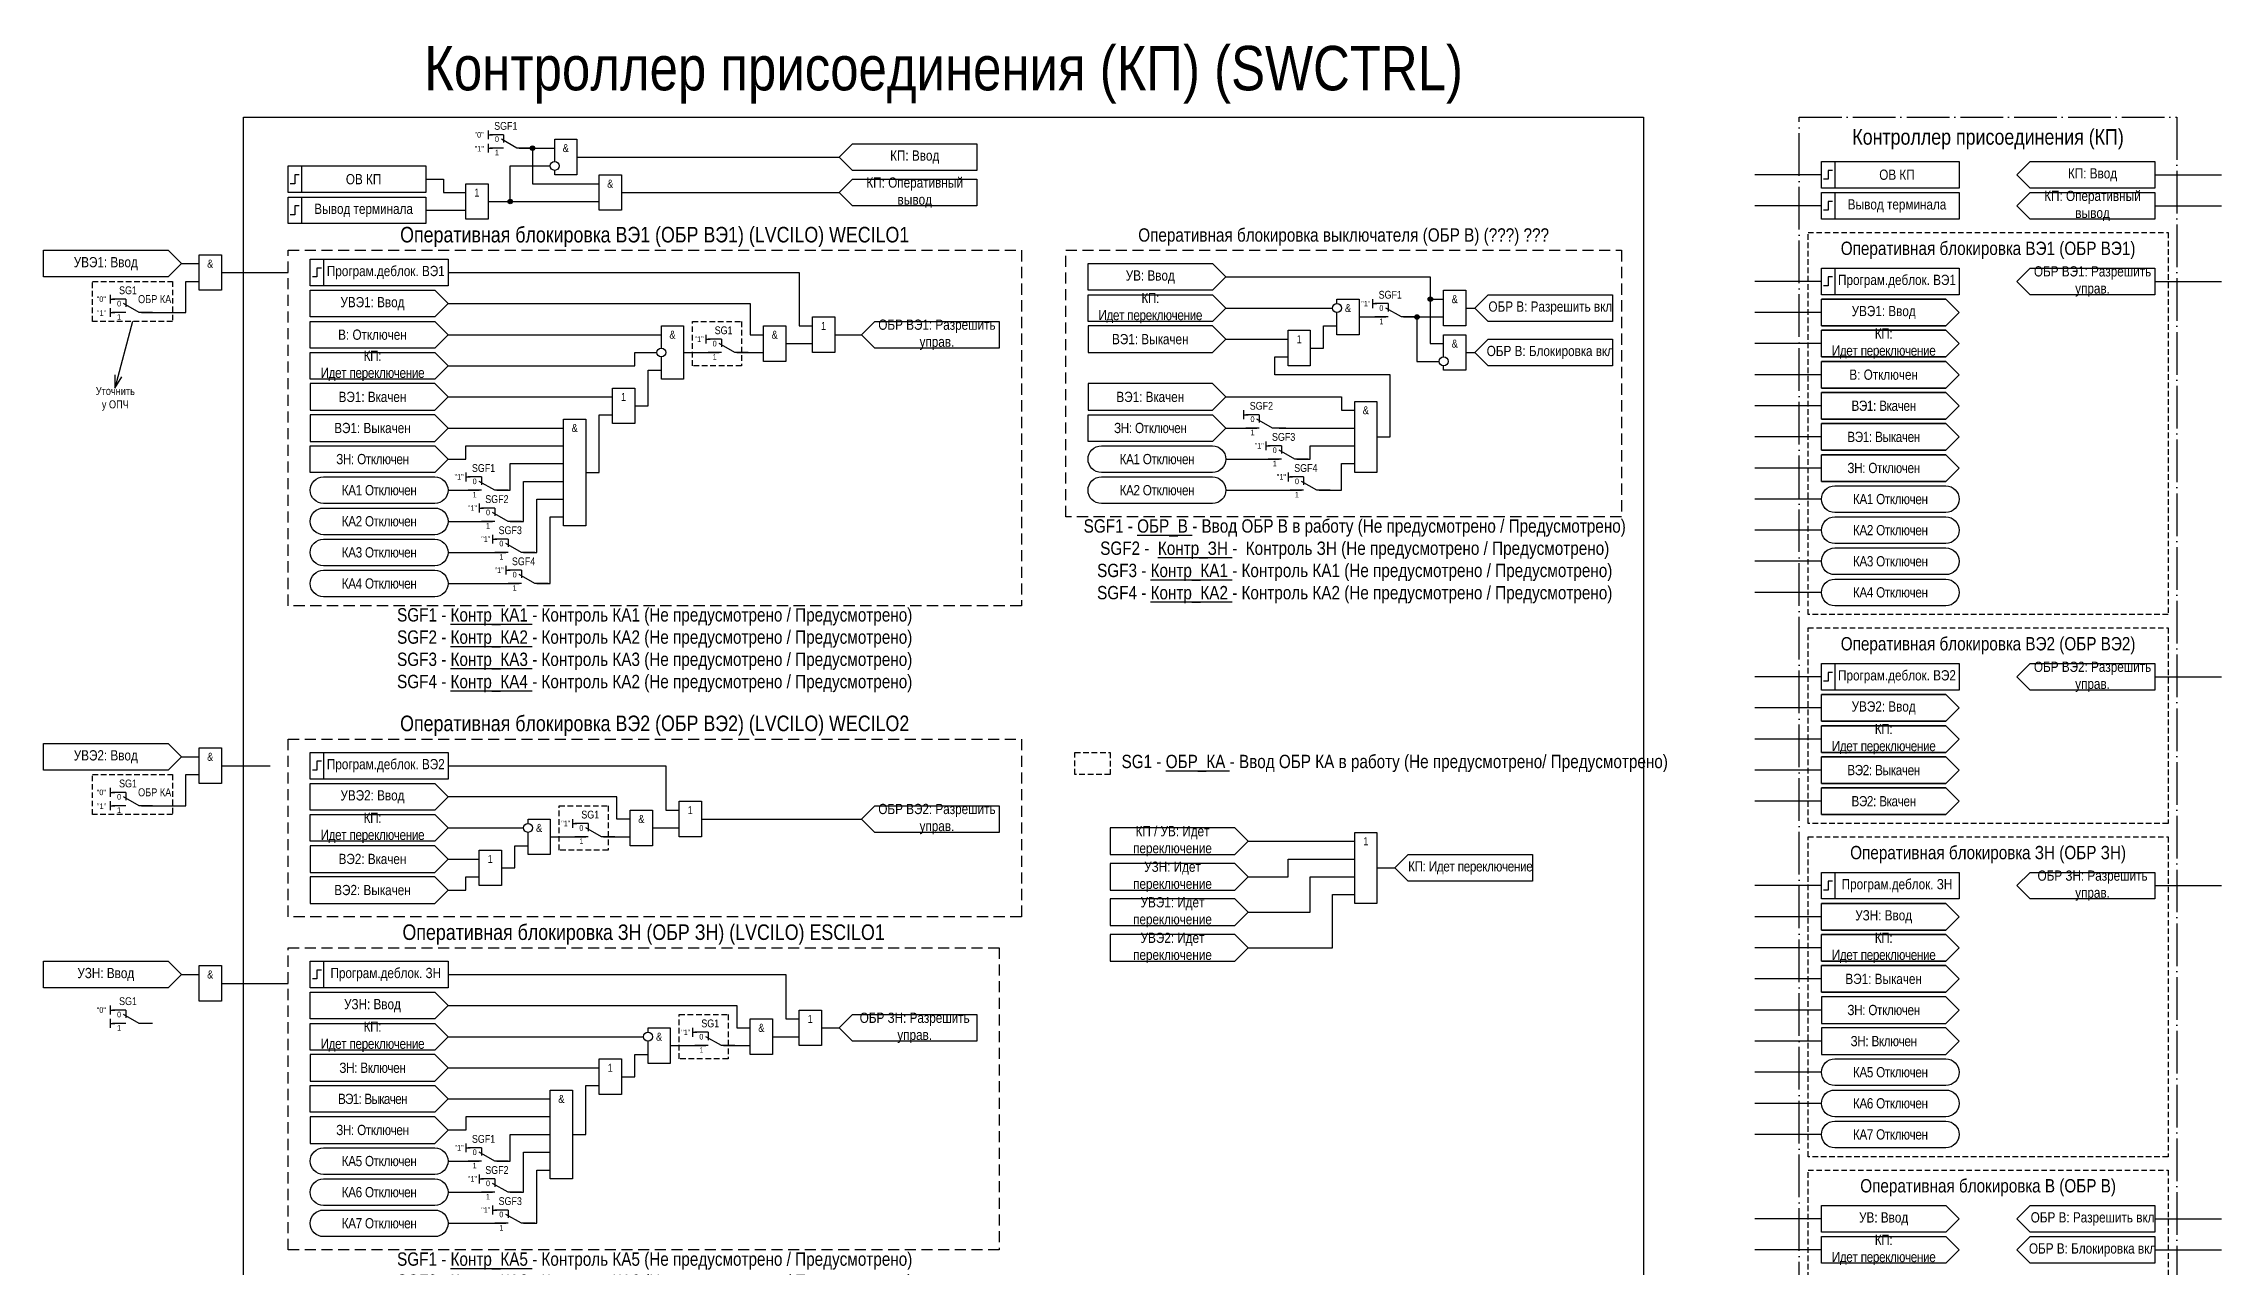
# Model space of a CAD drawing. Header units: millimetres. Extents: x -45 to 445, y 0 to 897.
# Drawn here: x -45 to 445, y 621.3 to 896.5 of the extents above; entities that cross this region are included whole.
import ezdxf
from ezdxf.enums import TextEntityAlignment as Align

# ---------------------------------------------------------------- set-up
doc = ezdxf.new("R2010")
doc.units = ezdxf.units.MM
for name, pattern in [('ACAD_ISO04W100', [30, 24, -3, 0, -3]), ('штриховая', [19.05, 12.7, -6.35]), ('штриховая2', [0.375, 0.25, -0.125])]:
    doc.linetypes.add(name, pattern=pattern)
doc.layers.add('TEXT', color=7, linetype='Continuous', lineweight=25)
doc.layers.add('Основная', color=7, linetype='Continuous')
doc.styles.add('2.5_Gost_RD', font='ARIALN.TTF', dxfattribs={"height": 2.5})
doc.styles.add('3.5_Gost_RD', font='ARIALN.TTF', dxfattribs={"height": 3.5})
doc.styles.add('Вывод', font='ARIALN.TTF', dxfattribs={"height": 2.5})
doc.styles.add('Компонент', font='ARIALN.TTF', dxfattribs={"height": 3.5})

# ---------------------------------------------------------------- blocks, each defined once
blk = doc.blocks.new('*U958')
at = {"layer": 'Основная', "color": 0}
blk.add_line((0, 0), (7, 4), dxfattribs=at)
at = {"layer": 'Основная', "ltscale": 0.35}
blk.add_line((6, 6), (6, 2.5), dxfattribs=at)
blk = doc.blocks.new('*U992')
at = {"layer": 'Основная', "color": 0}
for p, q in [((-3, 6), (-9, 6)), ((-3, 0), (-9, 0)), ((9, 0), (3, 0))]:
    blk.add_line(p, q, dxfattribs=at)
at = {"layer": 'Основная', "ltscale": 0.25, "xscale": -1}
blk.add_blockref('*U958', (3, 0), dxfattribs=at)
at = {"layer": 'Основная'}
for tag, height, style, p in [('ОУ', 3.5, 'Компонент', (-2, 10)), ('В1', 2.5, 'Вывод', (-6, 4)), ('В2', 2.5, 'Вывод', (-6, -2)), ('В3', 2.5, 'Вывод', (-6, -8))]:
    blk.add_attdef(tag, text='', height=height, dxfattribs=dict(at, style=style)).set_placement(p, align=Align.MIDDLE_CENTER)
blk = doc.blocks.new('*U985')
at = {"layer": 'Основная', "color": 0}
for p, q in [((-3, 6), (-9, 6)), ((-3, 0), (-9, 0)), ((9, 0), (3, 0))]:
    blk.add_line(p, q, dxfattribs=at)
at = {"layer": 'Основная', "ltscale": 0.25, "xscale": -1}
blk.add_blockref('*U958', (3, 0), dxfattribs=at)
at = {"layer": 'Основная'}
for tag, height, style, p in [('ОУ', 3.5, 'Компонент', (-2, 10)), ('В1', 2.5, 'Вывод', (-14, 6)), ('В2', 2.5, 'Вывод', (-6, 4)), ('В3', 2.5, 'Вывод', (-6, -2))]:
    blk.add_attdef(tag, text='', height=height, dxfattribs=dict(at, style=style)).set_placement(p, align=Align.MIDDLE_CENTER)
blk = doc.blocks.new('Точка')
at = {"ltscale": 100}
h = blk.add_hatch(color=256, dxfattribs=at)
h.dxf.hatch_style = 1
edge = h.paths.add_edge_path()
edge.add_arc((0, 0), 0.5, 0, 360)
blk.add_circle((0, 0), 0.5, dxfattribs=at)

msp = doc.modelspace()

# ---------------------------------------------------------------- linework, layer by layer
at = {"ltscale": 100}
for p, q in [((55, 877), (55, 875)), ((55, 876), (56, 876)), ((55, 874), (55, 872)), ((55, 873), (56, 873)), ((50, 863), (50, 863)), ((355, 867), (340, 867)), ((430, 867), (445, 867)), ((355, 860), (340, 860)), ((430, 860), (445, 860)), ((355, 843), (340, 843)), ((430, 843), (445, 843)), ((254, 839), (254, 837)), ((254, 838), (255, 838)), ((-25, 834), (-29, 819)), ((355, 836), (340, 836)), ((104, 831), (104, 829)), ((104, 830), (105, 830)), ((355, 829), (340, 829)), ((355, 822), (340, 822)), ((225, 814), (225, 812)), ((355, 815), (340, 815)), ((46, 810), (72, 810)), ((225, 813), (226, 813)), ((230, 807), (230, 805)), ((230, 806), (231, 806)), ((355, 808), (340, 808)), ((50, 800), (50, 798)), ((50, 799), (51, 799)), ((235, 800), (235, 798)), ((235, 799), (236, 799)), ((355, 801), (340, 801)), ((355, 794), (340, 794)), ((53, 793), (53, 791)), ((53, 792), (54, 792)), ((56, 786), (56, 784)), ((56, 785), (57, 785)), ((355, 787), (340, 787)), ((355, 780), (340, 780)), ((59, 779), (59, 777)), ((59, 778), (60, 778)), ((355, 773), (340, 773)), ((355, 754), (340, 754)), ((430, 754), (445, 754)), ((355, 747), (340, 747)), ((355, 740), (340, 740)), ((355, 733), (340, 733)), ((355, 726), (340, 726)), ((74, 722), (74, 720)), ((74, 721), (75, 721)), ((69, 718), (74, 718)), ((81, 718), (87, 718)), ((355, 707), (340, 707)), ((430, 707), (445, 707)), ((355, 700), (340, 700)), ((355, 693), (340, 693)), ((355, 686), (340, 686)), ((355, 679), (340, 679)), ((101, 675), (101, 673)), ((101, 674), (102, 674)), ((355, 672), (340, 672)), ((96, 671), (101, 671)), ((108, 671), (114, 671)), ((46, 666), (80, 666)), ((355, 665), (340, 665)), ((355, 658), (340, 658)), ((50, 649), (50, 647)), ((50, 648), (51, 648)), ((355, 651), (340, 651)), ((53, 642), (53, 640)), ((53, 641), (54, 641)), ((56, 635), (56, 633)), ((56, 634), (57, 634)), ((355, 632), (340, 632)), ((430, 632), (445, 632)), ((355, 625), (340, 625)), ((430, 625), (445, 625))]:
    msp.add_line(p, q, dxfattribs=at)
at = {"color": 6, "ltscale": 100}
for p, q in [((-30, 840), (-30, 838)), ((-30, 839), (-29, 839)), ((-30, 837), (-30, 835)), ((-30, 836), (-29, 836)), ((-30, 729), (-30, 727)), ((-30, 728), (-29, 728)), ((-30, 726), (-30, 724)), ((-30, 725), (-29, 725)), ((-30, 680), (-30, 678)), ((-30, 679), (-29, 679)), ((-30, 677), (-30, 675)), ((-30, 676), (-29, 676))]:
    msp.add_line(p, q, dxfattribs=at)
at = {"color": 3, "ltscale": 100}
msp.add_lwpolyline([(0, 880), (315, 880), (315, 0), (0, 0)], close=True, dxfattribs=at)
at = {"color": 251, "linetype": 'ACAD_ISO04W100', "lineweight": 30, "ltscale": 0.4, "true_color": 0x58595b}
msp.add_lwpolyline([(350, 880), (435, 880), (435, 165), (350, 165)], close=True, dxfattribs=at)
at = {"ltscale": 100}
for points in [[(62, 873), (70, 873)], [(62, 873), (65, 873), (65, 865), (80, 865)], [(70, 870), (70, 875), (75, 875), (75, 867), (70, 867), (70, 868)], [(134, 871), (137, 874), (165, 874), (165, 868), (137, 868), (134, 871)], [(55, 861), (60, 861), (60, 869), (69, 869)], [(75, 871), (134, 871)], [(399, 867), (402, 870), (430, 870), (430, 864), (402, 864), (399, 867)], [(41, 866), (45, 866), (45, 863), (50, 863)], [(85, 863), (134, 863)], [(134, 863), (137, 866), (165, 866), (165, 860), (137, 860), (134, 863)], [(399, 860), (402, 863), (430, 863), (430, 857), (402, 857), (399, 860)], [(41, 859), (50, 859)], [(55, 861), (80, 861)], [(46, 845), (125, 845), (125, 833), (128, 833)], [(190, 847), (218, 847), (221, 844), (218, 841), (190, 841), (190, 847)], [(221, 844), (267, 844), (267, 829), (270, 829)], [(221, 844), (267, 844), (267, 839), (270, 839)], [(399, 843), (402, 846), (430, 846), (430, 840), (402, 840), (399, 843)], [(15, 841), (43, 841), (46, 838), (43, 835), (15, 835), (15, 841)], [(46, 838), (114, 838), (114, 831), (117, 831)], [(190, 840), (218, 840), (221, 837), (218, 834), (190, 834), (190, 840)], [(246, 838), (246, 839), (251, 839), (251, 831), (246, 831), (246, 836)], [(308, 834), (280, 834), (277, 837), (280, 840), (308, 840), (308, 834), (280, 834), (277, 837), (280, 840), (308, 840)], [(15, 834), (43, 834), (46, 831), (43, 828), (15, 828), (15, 834)], [(170, 828), (142, 828), (139, 831), (142, 834), (170, 834), (170, 828), (142, 828), (139, 831), (142, 834), (170, 834)], [(221, 837), (245, 837)], [(251, 835), (257, 835)], [(261, 835), (264, 835), (264, 825), (269, 825)], [(261, 835), (270, 835)], [(275, 837), (277, 837)], [(46, 831), (94, 831)], [(94, 828), (94, 833), (99, 833), (99, 821), (94, 821), (94, 826)], [(122, 829), (128, 829)], [(133, 831), (139, 831)], [(221, 830), (235, 830)], [(240, 828), (243, 828), (243, 833), (246, 833)], [(270, 826), (270, 831), (275, 831), (275, 823), (270, 823), (270, 824)], [(308, 824), (280, 824), (277, 827), (280, 830), (308, 830), (308, 824), (280, 824), (277, 827), (280, 830), (308, 830)], [(15, 827), (43, 827), (46, 824), (43, 821), (15, 821), (15, 827)], [(46, 824), (88, 824), (88, 827), (93, 827)], [(99, 827), (107, 827)], [(111, 827), (117, 827)], [(255, 808), (258, 808), (258, 822), (232, 822), (232, 826), (235, 826)], [(275, 827), (277, 827)], [(-29, 822), (-29, 819), (-27.36, 821.56)], [(88, 815), (91, 815), (91, 823), (94, 823)], [(46, 817), (83, 817)], [(221, 817), (247, 817), (247, 814), (250, 814)], [(77, 800), (80, 800), (80, 813), (83, 813)], [(190, 813), (218, 813), (221, 810), (218, 807), (190, 807), (190, 813)], [(221, 810), (228, 810)], [(233, 810), (250, 810)], [(15, 806), (43, 806), (46, 803), (43, 800), (15, 800), (15, 806)], [(46, 803), (50, 803), (50, 806), (72, 806)], [(237, 803), (240, 803), (240, 806), (250, 806)], [(57, 796), (60, 796), (60, 802), (72, 802)], [(221, 803), (233, 803)], [(242, 796), (247, 796), (247, 802), (250, 802)], [(46, 796), (53, 796)], [(60, 789), (63, 789), (63, 798), (72, 798)], [(63, 782), (66, 782), (66, 794), (72, 794)], [(221, 796), (238, 796)], [(46, 789), (56, 789)], [(66, 775), (69, 775), (69, 790), (72, 790)], [(46, 782), (59, 782)], [(46, 775), (62, 775)], [(399, 754), (402, 757), (430, 757), (430, 751), (402, 751), (399, 754)], [(46, 734), (95, 734), (95, 724), (98, 724)], [(15, 730), (43, 730), (46, 727), (43, 724), (15, 724), (15, 730)], [(87, 722), (84, 722), (84, 727), (46, 727)], [(15, 723), (43, 723), (46, 720), (43, 717), (15, 717), (15, 723)], [(64, 721), (64, 722), (69, 722), (69, 714), (64, 714), (64, 719)], [(103, 722), (139, 722)], [(170, 719), (142, 719), (139, 722), (142, 725), (170, 725), (170, 719), (142, 719), (139, 722), (142, 725), (170, 725)], [(46, 720), (63, 720)], [(58, 711), (61, 711), (61, 716), (64, 716)], [(70, 718), (77, 718)], [(92, 720), (98, 720)], [(226, 717), (250, 717)], [(46, 713), (53, 713)], [(226, 709), (235, 709), (235, 713), (250, 713)], [(255, 711), (259, 711)], [(290, 708), (262, 708), (259, 711), (262, 714), (290, 714), (290, 708), (262, 708), (259, 711), (262, 714), (290, 714)], [(46, 706), (50, 706), (50, 709), (53, 709)], [(226, 701), (240, 701), (240, 709), (250, 709)], [(399, 707), (402, 710), (430, 710), (430, 704), (402, 704), (399, 707)], [(226, 693), (245, 693), (245, 705), (250, 705)], [(46, 687), (122, 687), (122, 677), (125, 677)], [(15, 683), (43, 683), (46, 680), (43, 677), (15, 677), (15, 683)], [(46, 680), (111, 680), (111, 675), (114, 675)], [(165, 672), (137, 672), (134, 675), (137, 678), (165, 678), (165, 672), (137, 672), (134, 675), (137, 678), (165, 678)], [(15, 676), (43, 676), (46, 673), (43, 670), (15, 670), (15, 676)], [(46, 673), (50, 673), (50, 673), (90, 673)], [(91, 674), (91, 675), (96, 675), (96, 667), (91, 667), (91, 672)], [(119, 673), (125, 673)], [(130, 675), (134, 675)], [(85, 664), (88, 664), (88, 669), (91, 669)], [(97, 671), (104, 671)], [(15, 662), (43, 662), (46, 659), (43, 656), (15, 656), (15, 662)], [(74, 651), (77, 651), (77, 662), (80, 662)], [(46, 659), (60, 659), (60, 659), (69, 659)], [(69, 655), (50, 655), (50, 652), (46, 652)], [(57, 645), (60, 645), (60, 651), (69, 651)], [(60, 638), (63, 638), (63, 647), (69, 647)], [(46, 645), (53, 645)], [(63, 631), (66, 631), (66, 643), (69, 643)], [(46, 638), (56, 638)], [(355, 635), (383, 635), (386, 632), (383, 629), (355, 629), (355, 635)], [(399, 632), (402, 635), (430, 635), (430, 629), (402, 629), (399, 632)], [(46, 631), (59, 631)], [(355, 628), (383, 628), (386, 625), (383, 622), (355, 622), (355, 628)], [(399, 625), (402, 628), (430, 628), (430, 622), (402, 622), (399, 625)]]:
    msp.add_lwpolyline(points, dxfattribs=at)
for points in [[(10, 869), (41, 869), (41, 863), (10, 863)], [(10, 869), (13, 869), (13, 863), (10, 863)], [(355, 870), (386, 870), (386, 864), (355, 864)], [(355, 870), (358, 870), (358, 864), (355, 864)], [(50, 865), (55, 865), (55, 857), (50, 857)], [(80, 867), (85, 867), (85, 859), (80, 859)], [(355, 863), (386, 863), (386, 857), (355, 857)], [(355, 863), (358, 863), (358, 857), (355, 857)], [(10, 862), (41, 862), (41, 856), (10, 856)], [(10, 862), (13, 862), (13, 856), (10, 856)], [(15, 848), (46, 848), (46, 842), (15, 842)], [(15, 848), (18, 848), (18, 842), (15, 842)], [(355, 846), (386, 846), (386, 840), (355, 840)], [(355, 846), (358, 846), (358, 840), (355, 840)], [(270, 841), (275, 841), (275, 833), (270, 833)], [(128, 835), (133, 835), (133, 827), (128, 827)], [(117, 833), (122, 833), (122, 825), (117, 825)], [(190, 833), (190, 827), (218, 827), (221, 830), (218, 833)], [(235, 832), (240, 832), (240, 824), (235, 824)], [(15, 820), (15, 814), (43, 814), (46, 817), (43, 820)], [(83, 819), (88, 819), (88, 811), (83, 811)], [(190, 820), (190, 814), (218, 814), (221, 817), (218, 820)], [(250, 816), (255, 816), (255, 800), (250, 800)], [(15, 813), (15, 807), (43, 807), (46, 810), (43, 813)], [(72, 812), (77, 812), (77, 788), (72, 788)], [(355, 757), (386, 757), (386, 751), (355, 751)], [(355, 757), (358, 757), (358, 751), (355, 751)], [(15, 737), (46, 737), (46, 731), (15, 731)], [(15, 737), (18, 737), (18, 731), (15, 731)], [(98, 726), (103, 726), (103, 718), (98, 718)], [(87, 724), (92, 724), (92, 716), (87, 716)], [(15, 716), (15, 710), (43, 710), (46, 713), (43, 716)], [(195, 720), (195, 714), (223, 714), (226, 717), (223, 720)], [(250, 719), (255, 719), (255, 703), (250, 703)], [(53, 715), (58, 715), (58, 707), (53, 707)], [(195, 712), (195, 706), (223, 706), (226, 709), (223, 712)], [(15, 709), (15, 703), (43, 703), (46, 706), (43, 709)], [(355, 710), (386, 710), (386, 704), (355, 704)], [(355, 710), (358, 710), (358, 704), (355, 704)], [(195, 704), (195, 698), (223, 698), (226, 701), (223, 704)], [(195, 696), (195, 690), (223, 690), (226, 693), (223, 696)], [(15, 690), (46, 690), (46, 684), (15, 684)], [(15, 690), (18, 690), (18, 684), (15, 684)], [(355, 682), (355, 676), (383, 676), (386, 679), (383, 682)], [(114, 677), (119, 677), (119, 669), (114, 669)], [(125, 679), (130, 679), (130, 671), (125, 671)], [(355, 675), (355, 669), (383, 669), (386, 672), (383, 675)], [(15, 669), (15, 663), (43, 663), (46, 666), (43, 669)], [(80, 668), (85, 668), (85, 660), (80, 660)], [(69, 661), (74, 661), (74, 641), (69, 641)], [(15, 655), (15, 649), (43, 649), (46, 652), (43, 655)]]:
    msp.add_lwpolyline(points, close=True, dxfattribs=at)
at = {"lineweight": 30, "ltscale": 100}
for points in [[(357.5, 868), (356.5, 868), (356.5, 866), (355.5, 866)], [(12.5, 867), (11.5, 867), (11.5, 865), (10.5, 865)], [(12.5, 860), (11.5, 860), (11.5, 858), (10.5, 858)], [(357.5, 861), (356.5, 861), (356.5, 859), (355.5, 859)], [(17.5, 846), (16.5, 846), (16.5, 844), (15.5, 844)], [(357.5, 844), (356.5, 844), (356.5, 842), (355.5, 842)], [(357.5, 755), (356.5, 755), (356.5, 753), (355.5, 753)], [(17.5, 735), (16.5, 735), (16.5, 733), (15.5, 733)], [(357.5, 708), (356.5, 708), (356.5, 706), (355.5, 706)], [(17.5, 688), (16.5, 688), (16.5, 686), (15.5, 686)]]:
    msp.add_lwpolyline(points, dxfattribs=at)
at = {"linetype": 'штриховая2', "ltscale": 5}
for points in [[(352, 854), (433, 854), (433, 768), (352, 768)], [(352, 765), (433, 765), (433, 721), (352, 721)], [(352, 718), (433, 718), (433, 646), (352, 646)], [(352, 643), (433, 643), (433, 585), (352, 585)]]:
    msp.add_lwpolyline(points, close=True, dxfattribs=at)
at = {"color": 6, "ltscale": 100}
for points in [[(-45, 850), (-17, 850), (-14, 847), (-17, 844), (-45, 844), (-45, 850)], [(-23, 836), (-13, 836), (-13, 843), (-10, 843)], [(-14, 847), (-10, 847)], [(-5, 845), (10, 845)], [(-45, 739), (-17, 739), (-14, 736), (-17, 733), (-45, 733), (-45, 739)], [(-14, 736), (-10, 736)], [(-23, 725), (-13, 725), (-13, 732), (-10, 732)], [(-5, 734), (6, 734)], [(-45, 690), (-17, 690), (-14, 687), (-17, 684), (-45, 684), (-45, 690)], [(-14, 687), (-10, 687)], [(-5, 685), (10, 685)]]:
    msp.add_lwpolyline(points, dxfattribs=at)
for points in [[(-10, 849), (-5, 849), (-5, 841), (-10, 841)], [(-10, 738), (-5, 738), (-5, 730), (-10, 730)], [(-10, 689), (-5, 689), (-5, 681), (-10, 681)]]:
    msp.add_lwpolyline(points, close=True, dxfattribs=at)
at = {"linetype": 'штриховая2', "ltscale": 10}
for points in [[(10, 850), (175, 850), (175, 770), (10, 770)], [(185, 850), (310, 850), (310, 790), (185, 790)], [(10, 740), (175, 740), (175, 700), (10, 700)], [(10, 693), (170, 693), (170, 625), (10, 625)]]:
    msp.add_lwpolyline(points, close=True, dxfattribs=at)
at = {"color": 2, "linetype": 'штриховая2', "ltscale": 5}
for points in [[(-34, 843), (-16, 843), (-16, 834), (-34, 834)], [(-34, 732), (-16, 732), (-16, 723), (-34, 723)]]:
    msp.add_lwpolyline(points, close=True, dxfattribs=at)
at = {"linetype": 'штриховая', "ltscale": 0.1}
for points in [[(101, 834), (112, 834), (112, 824), (101, 824)], [(187, 737), (195, 737), (195, 732), (187, 732)], [(71, 725), (82, 725), (82, 715), (71, 715)], [(98, 678), (109, 678), (109, 668), (98, 668)]]:
    msp.add_lwpolyline(points, close=True, dxfattribs=at)
at = {"ltscale": 100}
for points in [[(193, 800, -1), (193, 806), (218, 806, -1), (218, 800)], [(18, 793, -1), (18, 799), (43, 799, -1), (43, 793)], [(193, 793, -1), (193, 799), (218, 799, -1), (218, 793)], [(358, 791, -1), (358, 797), (383, 797, -1), (383, 791)], [(18, 786, -1), (18, 792), (43, 792, -1), (43, 786)], [(358, 784, -1), (358, 790), (383, 790, -1), (383, 784)], [(18, 779, -1), (18, 785), (43, 785, -1), (43, 779)], [(358, 777, -1), (358, 783), (383, 783, -1), (383, 777)], [(18, 772, -1), (18, 778), (43, 778, -1), (43, 772)], [(358, 770, -1), (358, 776), (383, 776, -1), (383, 770)], [(358, 662, -1), (358, 668), (383, 668, -1), (383, 662)], [(358, 655, -1), (358, 661), (383, 661, -1), (383, 655)], [(358, 648, -1), (358, 654), (383, 654, -1), (383, 648)], [(18, 642, -1), (18, 648), (43, 648, -1), (43, 642)], [(18, 635, -1), (18, 641), (43, 641, -1), (43, 635)], [(18, 628, -1), (18, 634), (43, 634, -1), (43, 628)]]:
    msp.add_lwpolyline(points, format="xyb", close=True, dxfattribs=at)
msp.add_circle((70, 869), 1)
for centre in [(246, 837), (94, 827), (270, 825), (64, 720), (91, 673)]:
    msp.add_circle(centre, 1, dxfattribs=at)
at = {"layer": 'TEXT', "ltscale": 100}
for points in [[(355, 833), (383, 833), (386, 836), (383, 839), (355, 839), (383, 839), (386, 836), (383, 833), (355, 833), (355, 839)], [(355, 826), (383, 826), (386, 829), (383, 832), (355, 832), (383, 832), (386, 829), (383, 826), (355, 826), (355, 832)], [(355, 819), (383, 819), (386, 822), (383, 825), (355, 825), (383, 825), (386, 822), (383, 819), (355, 819), (355, 825)], [(355, 812), (383, 812), (386, 815), (383, 818), (355, 818), (383, 818), (386, 815), (383, 812), (355, 812), (355, 818)], [(355, 805), (383, 805), (386, 808), (383, 811), (355, 811), (383, 811), (386, 808), (383, 805), (355, 805), (355, 811)], [(355, 798), (383, 798), (386, 801), (383, 804), (355, 804), (383, 804), (386, 801), (383, 798), (355, 798), (355, 804)], [(355, 744), (383, 744), (386, 747), (383, 750), (355, 750), (383, 750), (386, 747), (383, 744), (355, 744), (355, 750)], [(355, 737), (383, 737), (386, 740), (383, 743), (355, 743), (383, 743), (386, 740), (383, 737), (355, 737), (355, 743)], [(355, 730), (383, 730), (386, 733), (383, 736), (355, 736), (383, 736), (386, 733), (383, 730), (355, 730), (355, 736)], [(355, 723), (383, 723), (386, 726), (383, 729), (355, 729), (383, 729), (386, 726), (383, 723), (355, 723), (355, 729)], [(355, 697), (383, 697), (386, 700), (383, 703), (355, 703), (383, 703), (386, 700), (383, 697), (355, 697), (355, 703)], [(355, 690), (383, 690), (386, 693), (383, 696), (355, 696), (383, 696), (386, 693), (383, 690), (355, 690), (355, 696)], [(355, 683), (383, 683), (386, 686), (383, 689), (355, 689), (383, 689), (386, 686), (383, 683), (355, 683), (355, 689)]]:
    msp.add_lwpolyline(points, dxfattribs=at)

# ---------------------------------------------------------------- block references
at = {"ltscale": 100}
for p in [(65, 873), (60, 861), (267, 839), (264, 835)]:
    msp.add_blockref('Точка', p, dxfattribs=at)
at = {"layer": 'Основная', "ltscale": 0.25, "xscale": 0.5, "yscale": 0.5, "zscale": 0.5}
msp.add_blockref('*U985', (60, 873), dxfattribs=at).add_auto_attribs({'ОУ': 'SGF1', 'В1': '"0"', 'В2': '0', 'В3': '1'})
at = {"layer": 'Основная', "color": 6, "ltscale": 0.25, "xscale": 0.5, "yscale": 0.5, "zscale": 0.5}
for p in [(-25, 836), (-25, 725), (-25, 676)]:
    msp.add_blockref('*U985', p, dxfattribs=at).add_auto_attribs({'ОУ': 'SG1', 'В1': '"0"', 'В2': '0', 'В3': '1'})
at = {"layer": 'Основная', "ltscale": 0.25}
ref = msp.add_blockref('*U992', (259, 835), dxfattribs=dict(at, xscale=0.5, yscale=0.5, zscale=0.5))
ref.add_attrib('ОУ', 'SGF1', dxfattribs={"height": 1.75, "style": 'Компонент'}).set_placement((258, 840), align=Align.MIDDLE_CENTER)
ref.add_attrib('В1', '0', dxfattribs={"height": 1.25, "style": 'Вывод'}).set_placement((256, 837), align=Align.MIDDLE_CENTER)
ref.add_attrib('В2', '1', dxfattribs={"height": 1.25, "style": 'Вывод'}).set_placement((256, 834), align=Align.MIDDLE_CENTER)
ref = msp.add_blockref('*U992', (109, 827), dxfattribs=dict(at, xscale=0.5, yscale=0.5, zscale=0.5))
ref.add_attrib('ОУ', 'SG1', dxfattribs={"height": 1.75, "style": 'Компонент'}).set_placement((108, 832), align=Align.MIDDLE_CENTER)
ref.add_attrib('В1', '0', dxfattribs={"height": 1.25, "style": 'Вывод'}).set_placement((106, 829), align=Align.MIDDLE_CENTER)
ref.add_attrib('В2', '1', dxfattribs={"height": 1.25, "style": 'Вывод'}).set_placement((106, 826), align=Align.MIDDLE_CENTER)
ref = msp.add_blockref('*U992', (230, 810), dxfattribs=dict(at, xscale=0.5, yscale=0.5, zscale=0.5))
ref.add_attrib('ОУ', 'SGF2', dxfattribs={"height": 1.75, "style": 'Компонент'}).set_placement((229, 815), align=Align.MIDDLE_CENTER)
ref.add_attrib('В1', '0', dxfattribs={"height": 1.25, "style": 'Вывод'}).set_placement((227, 812), align=Align.MIDDLE_CENTER)
ref.add_attrib('В2', '1', dxfattribs={"height": 1.25, "style": 'Вывод'}).set_placement((227, 809), align=Align.MIDDLE_CENTER)
ref = msp.add_blockref('*U992', (235, 803), dxfattribs=dict(at, xscale=0.5, yscale=0.5, zscale=0.5))
ref.add_attrib('ОУ', 'SGF3', dxfattribs={"height": 1.75, "style": 'Компонент'}).set_placement((234, 808), align=Align.MIDDLE_CENTER)
ref.add_attrib('В1', '0', dxfattribs={"height": 1.25, "style": 'Вывод'}).set_placement((232, 805), align=Align.MIDDLE_CENTER)
ref.add_attrib('В2', '1', dxfattribs={"height": 1.25, "style": 'Вывод'}).set_placement((232, 802), align=Align.MIDDLE_CENTER)
ref = msp.add_blockref('*U992', (55, 796), dxfattribs=dict(at, xscale=0.5, yscale=0.5, zscale=0.5))
ref.add_attrib('ОУ', 'SGF1', dxfattribs={"height": 1.75, "style": 'Компонент'}).set_placement((54, 801), align=Align.MIDDLE_CENTER)
ref.add_attrib('В1', '0', dxfattribs={"height": 1.25, "style": 'Вывод'}).set_placement((52, 798), align=Align.MIDDLE_CENTER)
ref.add_attrib('В2', '1', dxfattribs={"height": 1.25, "style": 'Вывод'}).set_placement((52, 795), align=Align.MIDDLE_CENTER)
ref = msp.add_blockref('*U992', (240, 796), dxfattribs=dict(at, xscale=0.5, yscale=0.5, zscale=0.5))
ref.add_attrib('ОУ', 'SGF4', dxfattribs={"height": 1.75, "style": 'Компонент'}).set_placement((239, 801), align=Align.MIDDLE_CENTER)
ref.add_attrib('В1', '0', dxfattribs={"height": 1.25, "style": 'Вывод'}).set_placement((237, 798), align=Align.MIDDLE_CENTER)
ref.add_attrib('В2', '1', dxfattribs={"height": 1.25, "style": 'Вывод'}).set_placement((237, 795), align=Align.MIDDLE_CENTER)
ref = msp.add_blockref('*U992', (58, 789), dxfattribs=dict(at, xscale=0.5, yscale=0.5, zscale=0.5))
ref.add_attrib('ОУ', 'SGF2', dxfattribs={"height": 1.75, "style": 'Компонент'}).set_placement((57, 794), align=Align.MIDDLE_CENTER)
ref.add_attrib('В1', '0', dxfattribs={"height": 1.25, "style": 'Вывод'}).set_placement((55, 791), align=Align.MIDDLE_CENTER)
ref.add_attrib('В2', '1', dxfattribs={"height": 1.25, "style": 'Вывод'}).set_placement((55, 788), align=Align.MIDDLE_CENTER)
ref = msp.add_blockref('*U992', (61, 782), dxfattribs=dict(at, xscale=0.5, yscale=0.5, zscale=0.5))
ref.add_attrib('ОУ', 'SGF3', dxfattribs={"height": 1.75, "style": 'Компонент'}).set_placement((60, 787), align=Align.MIDDLE_CENTER)
ref.add_attrib('В1', '0', dxfattribs={"height": 1.25, "style": 'Вывод'}).set_placement((58, 784), align=Align.MIDDLE_CENTER)
ref.add_attrib('В2', '1', dxfattribs={"height": 1.25, "style": 'Вывод'}).set_placement((58, 781), align=Align.MIDDLE_CENTER)
ref = msp.add_blockref('*U992', (64, 775), dxfattribs=dict(at, xscale=0.5, yscale=0.5, zscale=0.5))
ref.add_attrib('ОУ', 'SGF4', dxfattribs={"height": 1.75, "style": 'Компонент'}).set_placement((63, 780), align=Align.MIDDLE_CENTER)
ref.add_attrib('В1', '0', dxfattribs={"height": 1.25, "style": 'Вывод'}).set_placement((61, 777), align=Align.MIDDLE_CENTER)
ref.add_attrib('В2', '1', dxfattribs={"height": 1.25, "style": 'Вывод'}).set_placement((61, 774), align=Align.MIDDLE_CENTER)
ref = msp.add_blockref('*U992', (79, 718), dxfattribs=dict(at, xscale=0.5, yscale=0.5, zscale=0.5))
ref.add_attrib('ОУ', 'SG1', dxfattribs={"height": 1.75, "style": 'Компонент'}).set_placement((78, 723), align=Align.MIDDLE_CENTER)
ref.add_attrib('В1', '0', dxfattribs={"height": 1.25, "style": 'Вывод'}).set_placement((76, 720), align=Align.MIDDLE_CENTER)
ref.add_attrib('В2', '1', dxfattribs={"height": 1.25, "style": 'Вывод'}).set_placement((76, 717), align=Align.MIDDLE_CENTER)
ref = msp.add_blockref('*U992', (106, 671), dxfattribs=dict(at, xscale=0.5, yscale=0.5, zscale=0.5))
ref.add_attrib('ОУ', 'SG1', dxfattribs={"height": 1.75, "style": 'Компонент'}).set_placement((105, 676), align=Align.MIDDLE_CENTER)
ref.add_attrib('В1', '0', dxfattribs={"height": 1.25, "style": 'Вывод'}).set_placement((103, 673), align=Align.MIDDLE_CENTER)
ref.add_attrib('В2', '1', dxfattribs={"height": 1.25, "style": 'Вывод'}).set_placement((103, 670), align=Align.MIDDLE_CENTER)
ref = msp.add_blockref('*U992', (55, 645), dxfattribs=dict(at, xscale=0.5, yscale=0.5, zscale=0.5))
ref.add_attrib('ОУ', 'SGF1', dxfattribs={"height": 1.75, "style": 'Компонент'}).set_placement((54, 650), align=Align.MIDDLE_CENTER)
ref.add_attrib('В1', '0', dxfattribs={"height": 1.25, "style": 'Вывод'}).set_placement((52, 647), align=Align.MIDDLE_CENTER)
ref.add_attrib('В2', '1', dxfattribs={"height": 1.25, "style": 'Вывод'}).set_placement((52, 644), align=Align.MIDDLE_CENTER)
ref = msp.add_blockref('*U992', (58, 638), dxfattribs=dict(at, xscale=0.5, yscale=0.5, zscale=0.5))
ref.add_attrib('ОУ', 'SGF2', dxfattribs={"height": 1.75, "style": 'Компонент'}).set_placement((57, 643), align=Align.MIDDLE_CENTER)
ref.add_attrib('В1', '0', dxfattribs={"height": 1.25, "style": 'Вывод'}).set_placement((55, 640), align=Align.MIDDLE_CENTER)
ref.add_attrib('В2', '1', dxfattribs={"height": 1.25, "style": 'Вывод'}).set_placement((55, 637), align=Align.MIDDLE_CENTER)
ref = msp.add_blockref('*U992', (61, 631), dxfattribs=dict(at, xscale=0.5, yscale=0.5, zscale=0.5))
ref.add_attrib('ОУ', 'SGF3', dxfattribs={"height": 1.75, "style": 'Компонент'}).set_placement((60, 636), align=Align.MIDDLE_CENTER)
ref.add_attrib('В1', '0', dxfattribs={"height": 1.25, "style": 'Вывод'}).set_placement((58, 633), align=Align.MIDDLE_CENTER)
ref.add_attrib('В2', '1', dxfattribs={"height": 1.25, "style": 'Вывод'}).set_placement((58, 630), align=Align.MIDDLE_CENTER)

# ---------------------------------------------------------------- texts
at = {"color": 30, "ltscale": 100, "attachment_point": 5}
for s, insert, char_height, width, style in [('{\\C3;Контроллер присоединения (КП) (SWCTRL)}', (157.5, 889.5), 10, 315, '3.5_Gost_RD'), ('Контроллер присоединения (КП)', (392.5, 875), 3.5, 85, '3.5_Gost_RD'), ('Оперативная блокировка ВЭ1 (ОБР ВЭ1)', (392.5, 850), 3, 81, '3.5_Gost_RD'), ('ОБР КА', (-20, 839), 1.8, 8, '2.5_Gost_RD'), ('SGF1 - {\\LОБР_В} - Ввод ОБР В в работу (Не предусмотрено / Предусмотрено)\\PSGF2 -  {\\LКонтр_ЗН} -  Контроль ЗН (Не предусмотрено / Предусмотрено)\\PSGF3 - {\\LКонтр_КА1} - Контроль КА1 (Не предусмотрено / Предусмотрено)\\PSGF4 - {\\LКонтр_КА2} - Контроль КА2 (Не предусмотрено / Предусмотрено)', (250, 780), 3, 130, '3.5_Gost_RD'), ('SGF1 - {\\LКонтр_КА1} - Контроль КА1 (Не предусмотрено / Предусмотрено)\\PSGF2 - {\\LКонтр_КА2} - Контроль КА2 (Не предусмотрено / Предусмотрено)\\PSGF3 - {\\LКонтр_КА3} - Контроль КА3 (Не предусмотрено / Предусмотрено)\\PSGF4 - {\\LКонтр_КА4} - Контроль КА2 (Не предусмотрено / Предусмотрено)', (92.5, 760), 3, 155, '3.5_Gost_RD'), ('Оперативная блокировка ВЭ2 (ОБР ВЭ2)', (392.5, 761), 3, 81, '3.5_Gost_RD'), ('{\\C3;SG1} - {\\LОБР_КА} - Ввод ОБР КА в работу (Не предусмотрено/ Предусмотрено)', (259, 734.5), 3, 142, '3.5_Gost_RD'), ('ОБР КА', (-20, 728), 1.8, 8, '2.5_Gost_RD'), ('Оперативная блокировка ЗН (ОБР ЗН)', (392.5, 714), 3, 81, '3.5_Gost_RD'), ('Оперативная блокировка В (ОБР В)', (392.5, 639), 3, 81, '3.5_Gost_RD'), ('SGF1 - {\\LКонтр_КА5} - Контроль КА5 (Не предусмотрено / Предусмотрено)\\PSGF2 - {\\LКонтр_КА6} - Контроль КА6 (Не предусмотрено / Предусмотрено)\\PSGF3 - {\\LКонтр_КА7} - Контроль КА7 (Не предусмотрено / Предусмотрено)', (92.5, 617.5), 3, 155, '3.5_Gost_RD')]:
    msp.add_mtext(s, dxfattribs=dict(at, insert=insert, char_height=char_height, width=width, style=style))
at = {"ltscale": 100, "insert": (52, 873.5), "char_height": 1.25, "attachment_point": 1, "style": '3.5_Gost_RD'}
msp.add_mtext_dynamic_manual_height_columns('"1"', width=2, gutter_width=17.5, heights=[0], dxfattribs=at)
at = {"ltscale": 100, "attachment_point": 5, "style": '2.5_Gost_RD'}
for s, insert, char_height, width in [('&', (72.5, 873), 1.8, 5), ('1', (52.5, 863), 1.8, 5), ('&', (82.5, 865), 1.8, 5), ('УВ: Ввод', (204, 844), 2.3, 28), ('{\\T0.95;КП: \\PИдет переключение}', (204, 837), 2.3, 28), ('&', (248.5, 837), 1.8, 5), ('&', (272.5, 839), 1.8, 5), ('ОБР В: Разрешить вкл', (294, 837), 2.3, 28), ('1', (130.5, 833), 1.8, 5), ('&', (96.5, 831), 1.8, 5), ('&', (119.5, 831), 1.8, 5), ('ВЭ1: Выкачен', (204, 830), 2.3, 28), ('1', (237.5, 830), 1.8, 5), ('&', (272.5, 829), 1.8, 5), ('ОБР В: Блокировка вкл', (294, 827), 2.3, 28), ('1', (85.5, 817), 1.8, 5), ('ВЭ1: Вкачен', (204, 817), 2.3, 28), ('&', (252.5, 814), 1.8, 5), ('&', (74.5, 810), 1.8, 5), ('{\\T0.95;ЗН: Отключен}', (204, 810), 2.3, 28), ('{\\T0.95;КА1 Отключен}', (205.5, 803), 2.3, 31), ('{\\T0.95;КА2 Отключен}', (205.5, 796), 2.3, 31), ('&', (66.5, 720), 1.8, 5), ('&', (89.5, 722), 1.8, 5), ('1', (100.5, 724), 1.8, 5), ('КП / УВ: Идет переключение', (209, 717), 2.3, 28), ('1', (252.5, 717), 1.8, 5), ('1', (55.5, 713), 1.8, 5), ('УЗН: Идет переключение', (209, 709), 2.3, 28), ('{\\T0.95;КП: Идет переключение}', (276, 711), 2.3, 28), ('УВЭ1: Идет переключение', (209, 701), 2.3, 28), ('УВЭ2: Идет переключение', (209, 693), 2.3, 28), ('1', (127.5, 677), 1.8, 5), ('&', (93.5, 673), 1.8, 5), ('&', (116.5, 675), 1.8, 5), ('1', (82.5, 666), 1.8, 5), ('&', (71.5, 659), 1.8, 5)]:
    msp.add_mtext(s, dxfattribs=dict(at, insert=insert, char_height=char_height, width=width))
at = {"color": 6, "ltscale": 100, "attachment_point": 5, "style": '2.5_Gost_RD'}
for s, insert, char_height, width in [('{\\C256;УВЭ1: Ввод}', (-31, 847), 2.3, 28), ('&', (-7.5, 847), 1.8, 5), ('{\\C256;УВЭ2: Ввод}', (-31, 736), 2.3, 28), ('&', (-7.5, 736), 1.8, 5), ('{\\C256;УЗН: Ввод}', (-31, 687), 2.3, 28), ('&', (-7.5, 687), 1.8, 5)]:
    msp.add_mtext(s, dxfattribs=dict(at, insert=insert, char_height=char_height, width=width))
at = {"color": 6, "ltscale": 100, "char_height": 1.25, "attachment_point": 1, "style": '3.5_Gost_RD'}
for insert in [(-33, 836.5), (-33, 725.5)]:
    msp.add_mtext_dynamic_manual_height_columns('"1"', width=2, gutter_width=17.5, heights=[0], dxfattribs=dict(at, insert=insert))
at = {"color": 2, "ltscale": 100, "insert": (-28.85, 816.56), "char_height": 1.8, "width": 8, "attachment_point": 5, "style": '2.5_Gost_RD'}
msp.add_mtext('Уточнить у ОПЧ', dxfattribs=at)
at = {"color": 3, "ltscale": 100, "char_height": 2.3, "width": 28, "attachment_point": 5, "style": '2.5_Gost_RD'}
for s, insert in [('ОБР В: Разрешить вкл', (416, 632)), ('ОБР В: Блокировка вкл', (416, 625))]:
    msp.add_mtext(s, dxfattribs=dict(at, insert=insert))
at = {"layer": 'TEXT', "ltscale": 100, "attachment_point": 5, "style": '2.5_Gost_RD'}
for s, insert, char_height, width in [('КП: Ввод', (151, 871), 2.3, 28), ('КП: Ввод', (416, 867), 2.3, 28), ('КП: Оперативный вывод', (151, 863), 2.3, 28), ('КП: Оперативный вывод', (416, 860), 2.3, 28), ('ОБР ВЭ1: Разрешить управ.', (416, 843), 2.3, 28), ('УВЭ1: Ввод', (29, 838), 2.3, 28), ('"1"', (252.5, 838), 1.25, 3), ('ОБР ВЭ1: Разрешить управ.', (156, 831), 2.3, 28), ('УВЭ1: Ввод', (369, 836), 2.3, 28), ('В: Отключен', (29, 831), 2.3, 28), ('{\\T0.95;КП: \\PИдет переключение}', (369, 829), 2.3, 28), ('В: Отключен', (369, 822), 2.3, 28), ('ВЭ1: Вкачен', (29, 817), 2.3, 28), ('{\\T0.95;ВЭ1: Вкачен}', (369, 815), 2.3, 28), ('ВЭ1: Выкачен', (29, 810), 2.3, 28), ('{\\T0.95;ВЭ1: Выкачен}', (369, 808), 2.3, 28), ('"1"', (228.5, 806), 1.25, 3), ('"1"', (233.5, 799), 1.25, 3), ('{\\T0.95;ЗН: Отключен}', (369, 801), 2.3, 28), ('{\\T0.95;КА1 Отключен}', (370.5, 794), 2.3, 31), ('{\\T0.95;КА2 Отключен}', (370.5, 787), 2.3, 31), ('{\\T0.95;КА3 Отключен}', (370.5, 780), 2.3, 31), ('{\\T0.95;КА4 Отключен}', (370.5, 773), 2.3, 31), ('ОБР ВЭ2: Разрешить управ.', (416, 754), 2.3, 28), ('УВЭ2: Ввод', (369, 747), 2.3, 28), ('{\\T0.95;КП: \\PИдет переключение}', (369, 740), 2.3, 28), ('{\\T0.95;ВЭ2: Выкачен}', (369, 733), 2.3, 28), ('УВЭ2: Ввод', (29, 727), 2.3, 28), ('ОБР ВЭ2: Разрешить управ.', (156, 722), 2.3, 28), ('{\\T0.95;ВЭ2: Вкачен}', (369, 726), 2.3, 28), ('ВЭ2: Вкачен', (29, 713), 2.3, 28), ('ВЭ2: Выкачен', (29, 706), 2.3, 28), ('ОБР ЗН: Разрешить управ.', (416, 707), 2.3, 28), ('УЗН: Ввод', (369, 700), 2.3, 28), ('{\\T0.95;КП: \\PИдет переключение}', (369, 693), 2.3, 28), ('ВЭ1: Выкачен', (369, 686), 2.3, 28), ('ОБР ЗН: Разрешить управ.', (151, 675), 2.3, 28), ('{\\T0.95;КА5 Отключен}', (370.5, 665), 2.3, 31), ('{\\T0.95;КА6 Отключен}', (370.5, 658), 2.3, 31), ('{\\T0.95;КА7 Отключен}', (370.5, 651), 2.3, 31), ('УВ: Ввод', (369, 632), 2.3, 28), ('{\\T0.95;КП: \\PИдет переключение}', (369, 625), 2.3, 28)]:
    msp.add_mtext(s, dxfattribs=dict(at, insert=insert, char_height=char_height, width=width))
at = {"layer": 'TEXT', "color": 0, "ltscale": 100, "attachment_point": 5, "style": '2.5_Gost_RD'}
for s, insert, char_height, width in [('{\\C256;ОВ КП}', (372, 867), 2.3, 28), ('{\\C256;ОВ КП}', (27, 866), 2.3, 28), ('{\\C256;Вывод терминала}', (27, 859), 2.3, 28), ('{\\C256;Вывод терминала}', (372, 860), 2.3, 28), ('{\\C30;Оперативная блокировка ВЭ1 (ОБР ВЭ1) (LVCILO) \\C6;WECILO1}', (92.5, 853), 3.5, 165), ('{\\C30;Оперативная блокировка выключателя (ОБР В) \\C1;(???) ???}', (247.5, 853), 3, 125), ('{\\C256;Програм.деблок. ВЭ1}', (32, 845), 2.3, 28), ('{\\C256;Програм.деблок. ВЭ1}', (372, 843), 2.3, 28), ('{\\C256;"1"}', (102.5, 830), 1.25, 3), ('{\\T0.95;\\C256;КП: \\PИдет переключение}', (29, 824), 2.3, 28), ('{\\T0.95;\\C256;ЗН: Отключен}', (29, 803), 2.3, 28), ('{\\C256;"1"}', (48.5, 799), 1.25, 3), ('{\\T0.95;\\C256;КА1 Отключен}', (30.5, 796), 2.3, 31), ('{\\T0.95;\\C256;КА2 Отключен}', (30.5, 789), 2.3, 31), ('{\\C256;"1"}', (51.5, 792), 1.25, 3), ('{\\C256;"1"}', (54.5, 785), 1.25, 3), ('{\\T0.95;\\C256;КА3 Отключен}', (30.5, 782), 2.3, 31), ('{\\T0.95;\\C256;КА4 Отключен}', (30.5, 775), 2.3, 31), ('{\\C256;"1"}', (57.5, 778), 1.25, 3), ('{\\C256;Програм.деблок. ВЭ2}', (372, 754), 2.3, 28), ('{\\C30;Оперативная блокировка ВЭ2 (ОБР ВЭ2) (LVCILO) \\C6;WECILO2}', (92.5, 743), 3.5, 165), ('{\\C256;Програм.деблок. ВЭ2}', (32, 734), 2.3, 28), ('{\\T0.95;\\C256;КП: \\PИдет переключение}', (29, 720), 2.3, 28), ('{\\C256;"1"}', (72.5, 721), 1.25, 3), ('{\\C256;Програм.деблок. ЗН}', (372, 707), 2.3, 28), ('{\\C30;Оперативная блокировка ЗН (ОБР ЗН) (LVCILO) \\C6;ESCILO1}', (90, 696), 3.5, 160), ('{\\C256;Програм.деблок. ЗН}', (32, 687), 2.3, 28), ('{\\T0.95;\\C256;КП: \\PИдет переключение}', (29, 673), 2.3, 28), ('{\\T0.95;\\C256;ЗН: Отключен}', (369, 679), 2.3, 28), ('{\\C256;"1"}', (99.5, 674), 1.25, 3), ('{\\T0.95;\\C256;ЗН: Включен}', (369, 672), 2.3, 28), ('{\\T0.95;\\C256;ЗН: Включен}', (29, 666), 2.3, 28), ('{\\T0.9;\\C256;ВЭ1: Выкачен}', (29, 659), 2.3, 28), ('{\\T0.95;\\C256;ЗН: Отключен}', (29, 652), 2.3, 28), ('{\\C256;"1"}', (48.5, 648), 1.25, 3), ('{\\T0.95;\\C256;КА5 Отключен}', (30.5, 645), 2.3, 31), ('{\\T0.95;\\C256;КА6 Отключен}', (30.5, 638), 2.3, 31), ('{\\C256;"1"}', (51.5, 641), 1.25, 3), ('{\\T0.95;\\C256;КА7 Отключен}', (30.5, 631), 2.3, 31), ('{\\C256;"1"}', (54.5, 634), 1.25, 3)]:
    msp.add_mtext(s, dxfattribs=dict(at, insert=insert, char_height=char_height, width=width))
at = {"layer": 'TEXT', "color": 6, "ltscale": 100, "insert": (29, 680), "char_height": 2.3, "width": 28, "attachment_point": 5, "style": '2.5_Gost_RD'}
msp.add_mtext('{\\C256;УЗН: Ввод}', dxfattribs=at)

doc.saveas('drawing.dxf')
